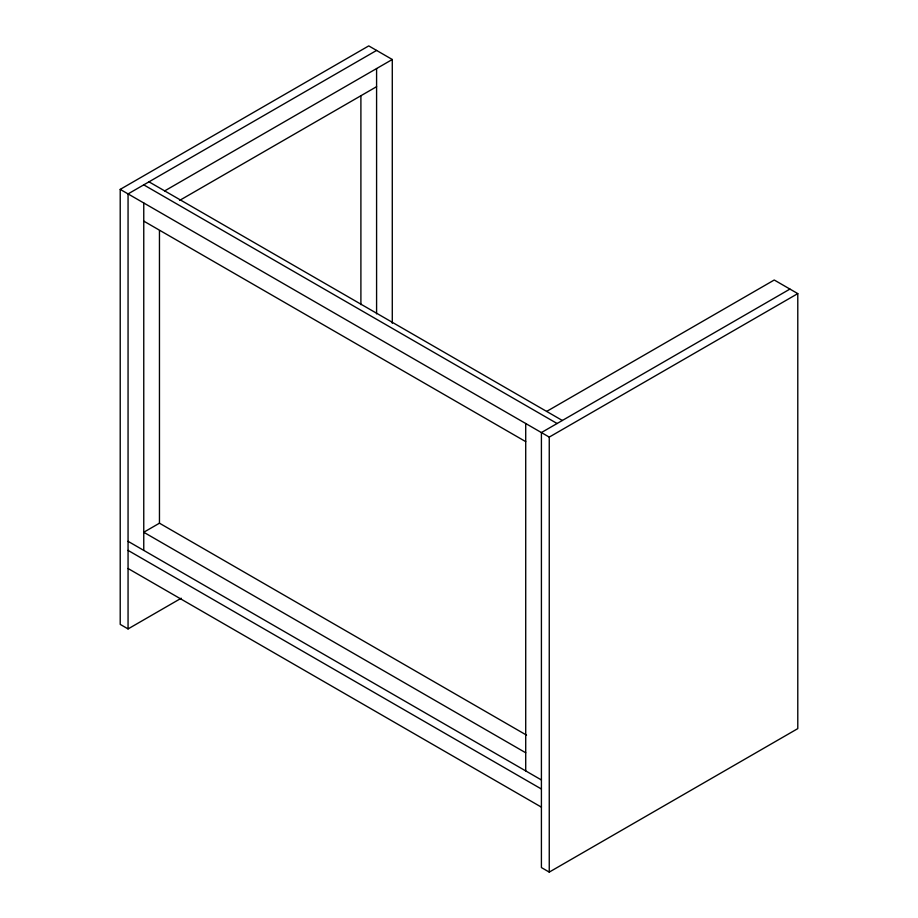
<?xml version="1.0" encoding="UTF-8"?>
<svg xmlns="http://www.w3.org/2000/svg" width="918" height="918" viewBox="0 0 918 918"><rect width="100%" height="100%" fill="white"/><g stroke="black" fill="none" stroke-linecap="round" stroke-linejoin="round"><path stroke-width="1.38" d="M181.225 598.226L128.061 628.922L120.212 624.389L120.212 189.383L368.749 45.9L392.284 59.498L392.284 323.251M376.587 50.433L128.061 193.916L128.061 628.922M164.689 190.898L392.284 59.498M179.561 200.434L376.587 86.682M526.53 735.123L159.457 523.191L143.759 532.256L525.716 752.771M546.646 411.425L774.241 280.013L797.788 293.611L797.788 728.617L549.251 872.1L541.413 867.567L541.413 432.562L789.939 289.078M120.212 189.383L549.251 437.094L797.788 293.611M148.991 181.833L562.332 420.478M143.759 184.862L557.1 423.508M143.759 221.112L525.716 441.627M128.061 541.322L541.413 779.967M128.061 550.387L541.413 789.021M128.061 568.506L541.413 807.151M549.251 437.094L549.251 872.1M525.716 423.508L525.716 770.902M376.587 68.552L376.587 313.876M360.9 95.702L360.9 304.65M159.457 230.625L159.457 523.191M143.759 202.981L143.759 550.387"/></g></svg>
